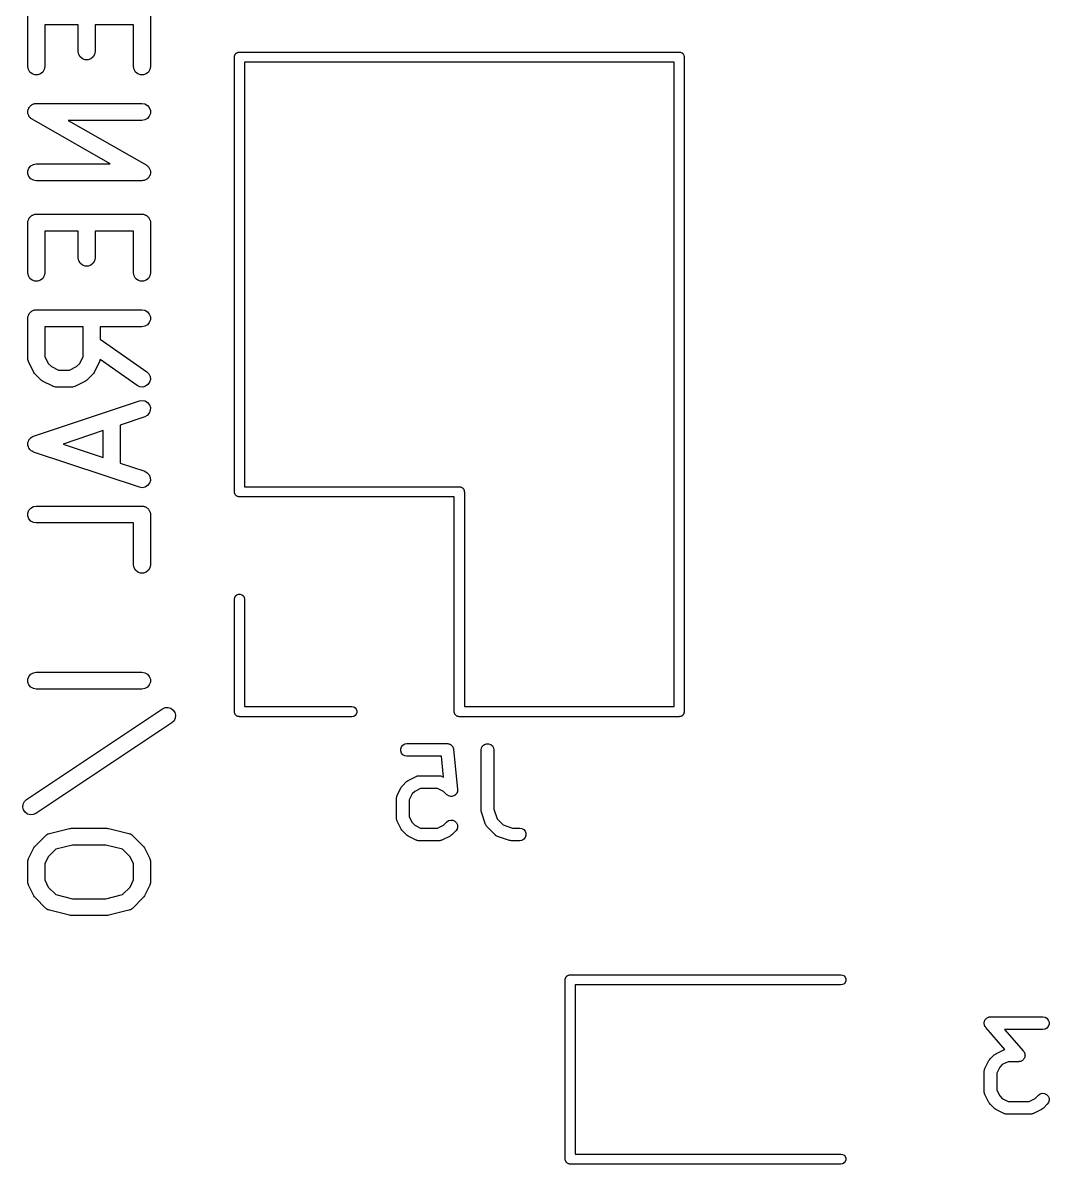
# Model space of a CAD drawing. Extents: x 127.4 to 175.7, y -110 to -72.3.
# Drawn here: x 127.43 to 139.56, y -104.98 to -91.48 of the extents above; entities that cross this region are included whole.
import ezdxf

# ---------------------------------------------------------------- set-up
doc = ezdxf.new("R2010")
doc.units = 0
doc.header["$MEASUREMENT"] = 0
doc.layers.add('BLACK', color=7, linetype='CONTINUOUS')

msp = doc.modelspace()

# ---------------------------------------------------------------- linework, layer by layer
at = {"layer": 'Black'}
for p, q in [((127.485, -91.9993), (127.485, -91.4041)), ((128.081, -91.5041), (127.685, -91.5041)), ((127.685, -91.5041), (127.685, -91.9993)), ((128.081, -91.8208), (128.081, -91.5041)), ((128.735, -91.5041), (128.281, -91.5041)), ((128.281, -91.5041), (128.281, -91.8208)), ((128.735, -91.9993), (128.735, -91.5041)), ((128.935, -91.4041), (128.935, -91.9993)), ((128.087, -91.855), (128.081, -91.8208)), ((128.104, -91.885), (128.087, -91.855)), ((128.131, -91.9074), (128.104, -91.885)), ((128.163, -91.9192), (128.131, -91.9074)), ((128.198, -91.9192), (128.163, -91.9192)), ((128.231, -91.9074), (128.198, -91.9192)), ((128.257, -91.885), (128.231, -91.9074)), ((128.275, -91.855), (128.257, -91.885)), ((128.281, -91.8208), (128.275, -91.855)), ((129.928, -91.888), (129.929, -91.8828)), ((129.928, -97.028), (129.928, -91.888)), ((129.929, -91.8776), (129.931, -91.8727)), ((129.929, -91.8828), (129.929, -91.8776)), ((129.931, -91.8727), (129.932, -91.8675)), ((129.932, -91.8675), (129.934, -91.8629)), ((129.934, -91.8629), (129.936, -91.858)), ((129.936, -91.858), (129.939, -91.854)), ((129.939, -91.854), (129.942, -91.8494)), ((129.942, -91.8494), (129.946, -91.8461)), ((129.946, -91.8461), (129.949, -91.842)), ((129.949, -91.842), (129.954, -91.8394)), ((129.954, -91.8394), (129.958, -91.836)), ((129.958, -91.836), (129.963, -91.8342)), ((129.963, -91.8342), (129.967, -91.8316)), ((129.967, -91.8316), (129.973, -91.8307)), ((129.973, -91.8307), (129.978, -91.8289)), ((129.978, -91.8289), (129.983, -91.8289)), ((129.983, -91.8289), (129.988, -91.828)), ((129.988, -91.828), (135.188, -91.828)), ((135.188, -91.828), (135.193, -91.8289)), ((135.193, -91.8289), (135.198, -91.8289)), ((135.198, -91.8289), (135.203, -91.8307)), ((135.203, -91.8307), (135.209, -91.8316)), ((135.209, -91.8316), (135.213, -91.8342)), ((135.213, -91.8342), (135.218, -91.836)), ((135.218, -91.836), (135.222, -91.8394)), ((135.222, -91.8394), (135.227, -91.842)), ((135.227, -91.842), (135.23, -91.8461)), ((135.23, -91.8461), (135.234, -91.8494)), ((135.234, -91.8494), (135.237, -91.854)), ((135.237, -91.854), (135.24, -91.858)), ((135.24, -91.858), (135.242, -91.8629)), ((135.242, -91.8629), (135.244, -91.8675)), ((135.244, -91.8675), (135.245, -91.8727)), ((135.245, -91.8727), (135.247, -91.8776)), ((135.247, -91.8776), (135.247, -91.8828)), ((135.247, -91.8828), (135.248, -91.888)), ((135.248, -91.888), (135.248, -99.628)), ((127.492, -92.0335), (127.485, -91.9993)), ((127.509, -92.0636), (127.492, -92.0335)), ((127.679, -92.0335), (127.662, -92.0636)), ((127.685, -91.9993), (127.679, -92.0335)), ((128.742, -92.0335), (128.735, -91.9993)), ((128.759, -92.0636), (128.742, -92.0335)), ((128.929, -92.0335), (128.912, -92.0636)), ((128.935, -91.9993), (128.929, -92.0335)), ((130.048, -91.948), (130.048, -96.968)), ((135.128, -91.948), (130.048, -91.948)), ((135.128, -99.568), (135.128, -91.948)), ((127.535, -92.0859), (127.509, -92.0636)), ((127.568, -92.0978), (127.535, -92.0859)), ((127.603, -92.0978), (127.568, -92.0978)), ((127.635, -92.0859), (127.603, -92.0978)), ((127.662, -92.0636), (127.635, -92.0859)), ((128.785, -92.0859), (128.759, -92.0636)), ((128.818, -92.0978), (128.785, -92.0859)), ((128.853, -92.0978), (128.818, -92.0978)), ((128.885, -92.0859), (128.853, -92.0978)), ((128.912, -92.0636), (128.885, -92.0859)), ((127.515, -92.4653), (127.521, -92.4584)), ((127.521, -92.4584), (127.529, -92.4542)), ((127.529, -92.4542), (127.535, -92.4487)), ((127.535, -92.4487), (127.544, -92.4456)), ((127.544, -92.4456), (127.551, -92.4411)), ((127.551, -92.4411), (127.56, -92.4396)), ((127.56, -92.4396), (127.568, -92.4366)), ((127.568, -92.4366), (127.577, -92.4366)), ((127.577, -92.4366), (127.585, -92.435)), ((127.585, -92.435), (128.835, -92.435)), ((128.835, -92.435), (128.87, -92.4411)), ((128.87, -92.4411), (128.9, -92.4584)), ((128.9, -92.4584), (128.922, -92.485)), ((127.485, -92.5355), (127.487, -92.5267)), ((127.487, -92.5439), (127.485, -92.5355)), ((127.487, -92.5177), (127.49, -92.5097)), ((127.487, -92.5267), (127.487, -92.5177)), ((127.487, -92.5524), (127.487, -92.5439)), ((127.49, -92.5608), (127.487, -92.5524)), ((127.49, -92.5097), (127.491, -92.5013)), ((127.492, -92.5697), (127.49, -92.5608)), ((127.491, -92.5013), (127.496, -92.4935)), ((127.496, -92.577), (127.492, -92.5697)), ((127.496, -92.4935), (127.499, -92.485)), ((127.499, -92.585), (127.496, -92.577)), ((127.499, -92.485), (127.504, -92.4785)), ((127.505, -92.5919), (127.499, -92.585)), ((127.504, -92.4785), (127.509, -92.4711)), ((127.509, -92.5997), (127.505, -92.5919)), ((127.509, -92.4711), (127.515, -92.4653)), ((128.922, -92.585), (128.9, -92.6117)), ((128.922, -92.485), (128.934, -92.5177)), ((128.934, -92.5524), (128.922, -92.585)), ((128.934, -92.5177), (128.934, -92.5524)), ((127.516, -92.6051), (127.509, -92.5997)), ((127.521, -92.6117), (127.516, -92.6051)), ((127.529, -92.6161), (127.521, -92.6117)), ((127.536, -92.6219), (127.529, -92.6161)), ((128.459, -93.1493), (127.536, -92.6219)), ((128.835, -92.635), (127.962, -92.635)), ((127.962, -92.635), (128.885, -93.1625)), ((128.87, -92.629), (128.835, -92.635)), ((128.9, -92.6117), (128.87, -92.629)), ((127.487, -93.232), (127.499, -93.1993)), ((127.487, -93.2667), (127.487, -93.232)), ((127.499, -93.2993), (127.487, -93.2667)), ((127.499, -93.1993), (127.521, -93.1727)), ((127.521, -93.1727), (127.551, -93.1554)), ((127.551, -93.1554), (127.585, -93.1493)), ((127.585, -93.1493), (128.459, -93.1493)), ((128.885, -93.1625), (128.892, -93.1682)), ((128.892, -93.1682), (128.9, -93.1727)), ((128.9, -93.1727), (128.905, -93.1793)), ((128.905, -93.1793), (128.912, -93.1847)), ((128.912, -93.1847), (128.916, -93.1925)), ((128.916, -93.1925), (128.922, -93.1993)), ((128.922, -93.1993), (128.925, -93.2073)), ((128.925, -93.2073), (128.929, -93.2147)), ((128.929, -93.2147), (128.931, -93.2235)), ((128.931, -93.2235), (128.934, -93.232)), ((128.934, -93.2667), (128.931, -93.2747)), ((128.934, -93.232), (128.934, -93.2405)), ((128.934, -93.2405), (128.935, -93.2489)), ((128.935, -93.2489), (128.934, -93.2577)), ((128.934, -93.2577), (128.934, -93.2667)), ((127.521, -93.3259), (127.499, -93.2993)), ((127.551, -93.3433), (127.521, -93.3259)), ((127.585, -93.3493), (127.551, -93.3433)), ((128.835, -93.3493), (127.585, -93.3493)), ((128.844, -93.3478), (128.835, -93.3493)), ((128.853, -93.3477), (128.844, -93.3478)), ((128.861, -93.3448), (128.853, -93.3477)), ((128.87, -93.3433), (128.861, -93.3448)), ((128.877, -93.3388), (128.87, -93.3433)), ((128.886, -93.3357), (128.877, -93.3388)), ((128.892, -93.3302), (128.886, -93.3357)), ((128.9, -93.3259), (128.892, -93.3302)), ((128.906, -93.3191), (128.9, -93.3259)), ((128.912, -93.3133), (128.906, -93.3191)), ((128.917, -93.3059), (128.912, -93.3133)), ((128.922, -93.2993), (128.917, -93.3059)), ((128.925, -93.2909), (128.922, -93.2993)), ((128.93, -93.2831), (128.925, -93.2909)), ((128.931, -93.2747), (128.93, -93.2831)), ((127.49, -93.819), (127.492, -93.8104)), ((127.492, -93.8104), (127.496, -93.8028)), ((127.496, -93.8028), (127.499, -93.7946)), ((127.499, -93.7946), (127.504, -93.7879)), ((127.504, -93.7879), (127.509, -93.7803)), ((127.509, -93.7803), (127.516, -93.7747)), ((127.516, -93.7747), (127.521, -93.768)), ((127.521, -93.768), (127.529, -93.7636)), ((127.529, -93.7636), (127.535, -93.758)), ((127.535, -93.758), (127.544, -93.755)), ((127.544, -93.755), (127.551, -93.7506)), ((127.551, -93.7506), (127.56, -93.7491)), ((127.56, -93.7491), (127.568, -93.7461)), ((127.568, -93.7461), (127.577, -93.7461)), ((127.577, -93.7461), (127.585, -93.7446)), ((127.585, -93.7446), (128.835, -93.7446)), ((128.835, -93.7446), (128.844, -93.7461)), ((128.844, -93.7461), (128.853, -93.7461)), ((128.853, -93.7461), (128.861, -93.7491)), ((128.861, -93.7491), (128.87, -93.7506)), ((128.87, -93.7506), (128.877, -93.755)), ((128.877, -93.755), (128.885, -93.758)), ((128.885, -93.758), (128.892, -93.7636)), ((128.892, -93.7636), (128.9, -93.768)), ((128.9, -93.768), (128.905, -93.7747)), ((128.905, -93.7747), (128.912, -93.7803)), ((128.912, -93.7803), (128.916, -93.7879)), ((128.916, -93.7879), (128.922, -93.7946)), ((128.922, -93.7946), (128.925, -93.8028)), ((128.925, -93.8028), (128.929, -93.8104)), ((128.929, -93.8104), (128.931, -93.819)), ((127.485, -93.8446), (127.487, -93.836)), ((127.485, -94.4398), (127.485, -93.8446)), ((127.487, -93.8272), (127.49, -93.819)), ((127.487, -93.836), (127.487, -93.8272)), ((128.081, -93.9446), (127.685, -93.9446)), ((127.685, -93.9446), (127.685, -94.4398)), ((128.081, -94.2612), (128.081, -93.9446)), ((128.735, -93.9446), (128.281, -93.9446)), ((128.281, -93.9446), (128.281, -94.2612)), ((128.735, -94.4398), (128.735, -93.9446)), ((128.931, -93.819), (128.934, -93.8272)), ((128.934, -93.8272), (128.934, -93.836)), ((128.934, -93.836), (128.935, -93.8446)), ((128.935, -93.8446), (128.935, -94.4398)), ((128.087, -94.2954), (128.081, -94.2612)), ((128.104, -94.3255), (128.087, -94.2954)), ((128.131, -94.3478), (128.104, -94.3255)), ((128.163, -94.3597), (128.131, -94.3478)), ((128.231, -94.3478), (128.198, -94.3597)), ((128.257, -94.3255), (128.231, -94.3478)), ((128.275, -94.2954), (128.257, -94.3255)), ((128.281, -94.2612), (128.275, -94.2954)), ((127.492, -94.474), (127.485, -94.4398)), ((127.509, -94.5041), (127.492, -94.474)), ((127.679, -94.474), (127.662, -94.5041)), ((127.685, -94.4398), (127.679, -94.474)), ((128.198, -94.3597), (128.163, -94.3597)), ((128.742, -94.474), (128.735, -94.4398)), ((128.759, -94.5041), (128.742, -94.474)), ((128.929, -94.474), (128.912, -94.5041)), ((128.935, -94.4398), (128.929, -94.474)), ((127.535, -94.5264), (127.509, -94.5041)), ((127.568, -94.5383), (127.535, -94.5264)), ((127.603, -94.5383), (127.568, -94.5383)), ((127.635, -94.5264), (127.603, -94.5383)), ((127.662, -94.5041), (127.635, -94.5264)), ((128.785, -94.5264), (128.759, -94.5041)), ((128.818, -94.5383), (128.785, -94.5264)), ((128.853, -94.5383), (128.818, -94.5383)), ((128.885, -94.5264), (128.853, -94.5383)), ((128.912, -94.5041), (128.885, -94.5264)), ((127.529, -94.8945), (127.535, -94.8889)), ((127.535, -94.8889), (127.544, -94.8859)), ((127.544, -94.8859), (127.551, -94.8816)), ((127.551, -94.8816), (127.56, -94.88)), ((127.56, -94.88), (127.568, -94.877)), ((127.568, -94.877), (127.577, -94.877)), ((127.577, -94.877), (127.585, -94.8755)), ((127.585, -94.8755), (128.835, -94.8755)), ((128.835, -94.8755), (128.87, -94.8816)), ((128.87, -94.8816), (128.9, -94.8989)), ((127.485, -94.9755), (127.487, -94.9669)), ((127.485, -95.4517), (127.485, -94.9755)), ((127.487, -94.9582), (127.49, -94.9499)), ((127.487, -94.9669), (127.487, -94.9582)), ((127.49, -94.9499), (127.492, -94.9413)), ((127.492, -94.9413), (127.496, -94.9337)), ((127.496, -94.9337), (127.499, -94.9255)), ((127.499, -94.9255), (127.504, -94.9188)), ((127.504, -94.9188), (127.509, -94.9112)), ((127.509, -94.9112), (127.516, -94.9056)), ((127.516, -94.9056), (127.521, -94.8989)), ((127.521, -94.8989), (127.529, -94.8945)), ((128.9, -94.8989), (128.922, -94.9255)), ((128.922, -95.0255), (128.9, -95.0521)), ((128.922, -94.9255), (128.934, -94.9582)), ((128.934, -94.9929), (128.922, -95.0255)), ((128.934, -94.9582), (128.934, -94.9929)), ((127.685, -95.0755), (127.685, -95.4281)), ((128.14, -95.0755), (127.685, -95.0755)), ((128.14, -95.4281), (128.14, -95.0755)), ((128.835, -95.0755), (128.34, -95.0755)), ((128.34, -95.0755), (128.34, -95.2211)), ((128.87, -95.0695), (128.835, -95.0755)), ((128.9, -95.0521), (128.87, -95.0695)), ((128.34, -95.2211), (128.893, -95.6079)), ((127.685, -95.4281), (127.727, -95.5115)), ((128.099, -95.5115), (128.14, -95.4281)), ((127.486, -95.4574), (127.485, -95.4517)), ((127.486, -95.4631), (127.486, -95.4574)), ((127.489, -95.4744), (127.486, -95.4631)), ((127.492, -95.4859), (127.489, -95.4744)), ((127.494, -95.4909), (127.492, -95.4859)), ((127.496, -95.4964), (127.494, -95.4909)), ((127.556, -95.6155), (127.496, -95.4964)), ((127.727, -95.5115), (127.764, -95.5481)), ((127.764, -95.5481), (127.847, -95.5898)), ((127.979, -95.5898), (128.062, -95.5481)), ((128.062, -95.5481), (128.099, -95.5115)), ((128.33, -95.4964), (128.27, -95.6155)), ((128.331, -95.4909), (128.33, -95.4964)), ((128.334, -95.4859), (128.331, -95.4909)), ((128.336, -95.4744), (128.334, -95.4859)), ((128.339, -95.4645), (128.336, -95.4744)), ((128.778, -95.7717), (128.339, -95.4645)), ((127.565, -95.6283), (127.556, -95.6155)), ((127.574, -95.6415), (127.565, -95.6283)), ((127.634, -95.701), (127.574, -95.6415)), ((127.647, -95.7102), (127.634, -95.701)), ((127.847, -95.5898), (127.979, -95.5898)), ((128.192, -95.701), (128.179, -95.7102)), ((128.251, -95.6415), (128.192, -95.701)), ((128.261, -95.6284), (128.251, -95.6415)), ((128.27, -95.6155), (128.261, -95.6284)), ((128.893, -95.6079), (128.917, -95.6324)), ((128.917, -95.6324), (128.932, -95.6639)), ((128.935, -95.6985), (128.926, -95.7321)), ((128.932, -95.6639), (128.935, -95.6985)), ((127.66, -95.7197), (127.647, -95.7102)), ((127.779, -95.7793), (127.66, -95.7197)), ((127.784, -95.7809), (127.779, -95.7793)), ((127.789, -95.7838), (127.784, -95.7809)), ((127.801, -95.7858), (127.789, -95.7838)), ((127.812, -95.7892), (127.801, -95.7858)), ((127.818, -95.7888), (127.812, -95.7892)), ((127.824, -95.7898), (127.818, -95.7888)), ((128.002, -95.7898), (127.824, -95.7898)), ((128.008, -95.7888), (128.002, -95.7898)), ((128.014, -95.7892), (128.008, -95.7888)), ((128.025, -95.7858), (128.014, -95.7892)), ((128.036, -95.7838), (128.025, -95.7858)), ((128.041, -95.7809), (128.036, -95.7838)), ((128.047, -95.7793), (128.041, -95.7809)), ((128.166, -95.7197), (128.047, -95.7793)), ((128.179, -95.7102), (128.166, -95.7197)), ((128.81, -95.7864), (128.778, -95.7717)), ((128.844, -95.7894), (128.81, -95.7864)), ((128.878, -95.7804), (128.844, -95.7894)), ((128.906, -95.7605), (128.878, -95.7804)), ((128.926, -95.7321), (128.906, -95.7605)), ((127.554, -96.3688), (128.804, -95.9521)), ((128.804, -95.9521), (128.838, -95.947)), ((128.838, -95.947), (128.872, -95.954)), ((128.872, -95.954), (128.902, -95.9721)), ((128.902, -95.9721), (128.923, -95.9993)), ((128.921, -96.0993), (128.898, -96.1253)), ((128.933, -96.067), (128.921, -96.0993)), ((128.923, -95.9993), (128.934, -96.0323)), ((128.934, -96.0323), (128.933, -96.067)), ((128.867, -96.1418), (128.578, -96.2381)), ((128.578, -96.2381), (128.578, -96.6892)), ((128.898, -96.1253), (128.867, -96.1418)), ((127.536, -96.3783), (127.549, -96.3706)), ((127.549, -96.3706), (127.551, -96.3701)), ((127.551, -96.3701), (127.554, -96.3688)), ((128.378, -96.3047), (127.902, -96.4636)), ((128.378, -96.6225), (128.378, -96.3047)), ((127.487, -96.4463), (127.488, -96.4436)), ((127.487, -96.4489), (127.487, -96.4463)), ((127.487, -96.4636), (127.487, -96.4489)), ((127.487, -96.4783), (127.487, -96.4636)), ((127.487, -96.4809), (127.487, -96.4783)), ((127.488, -96.4837), (127.487, -96.4809)), ((127.488, -96.4436), (127.493, -96.4299)), ((127.493, -96.4973), (127.488, -96.4837)), ((127.493, -96.4299), (127.498, -96.416)), ((127.498, -96.5112), (127.493, -96.4973)), ((127.498, -96.416), (127.499, -96.4138)), ((127.499, -96.5134), (127.498, -96.5112)), ((127.499, -96.4138), (127.5, -96.4113)), ((127.5, -96.4113), (127.51, -96.4003)), ((127.51, -96.4003), (127.519, -96.3888)), ((127.519, -96.3888), (127.521, -96.3874)), ((127.521, -96.3874), (127.523, -96.3853)), ((127.523, -96.3853), (127.536, -96.3783)), ((127.902, -96.4636), (128.378, -96.6225)), ((127.5, -96.516), (127.499, -96.5134)), ((127.51, -96.5269), (127.5, -96.516)), ((127.519, -96.5384), (127.51, -96.5269)), ((127.521, -96.5399), (127.519, -96.5384)), ((127.523, -96.5419), (127.521, -96.5399)), ((127.536, -96.5489), (127.523, -96.5419)), ((127.549, -96.5566), (127.536, -96.5489)), ((127.551, -96.5572), (127.549, -96.5566)), ((127.554, -96.5585), (127.551, -96.5572)), ((128.804, -96.9752), (127.554, -96.5585)), ((128.578, -96.6892), (128.867, -96.7854)), ((128.867, -96.7854), (128.898, -96.802)), ((128.898, -96.802), (128.921, -96.8279)), ((128.921, -96.8279), (128.933, -96.8602)), ((128.934, -96.895), (128.923, -96.9279)), ((128.933, -96.8602), (128.934, -96.895)), ((128.838, -96.9802), (128.804, -96.9752)), ((128.872, -96.9733), (128.838, -96.9802)), ((128.902, -96.9551), (128.872, -96.9733)), ((128.923, -96.9279), (128.902, -96.9551)), ((129.929, -97.0332), (129.928, -97.028)), ((129.929, -97.0384), (129.929, -97.0332)), ((129.931, -97.0433), (129.929, -97.0384)), ((129.932, -97.0485), (129.931, -97.0433)), ((129.934, -97.0531), (129.932, -97.0485)), ((130.048, -96.968), (132.588, -96.968)), ((132.588, -96.968), (132.593, -96.9689)), ((132.593, -96.9689), (132.598, -96.9689)), ((132.598, -96.9689), (132.603, -96.9707)), ((132.603, -96.9707), (132.609, -96.9716)), ((132.609, -96.9716), (132.613, -96.9742)), ((132.613, -96.9742), (132.618, -96.976)), ((132.618, -96.976), (132.622, -96.9794)), ((132.622, -96.9794), (132.627, -96.982)), ((132.627, -96.982), (132.63, -96.9861)), ((132.63, -96.9861), (132.634, -96.9894)), ((132.634, -96.9894), (132.637, -96.994)), ((132.637, -96.994), (132.64, -96.998)), ((132.64, -96.998), (132.642, -97.0029)), ((132.642, -97.0029), (132.644, -97.0075)), ((132.644, -97.0075), (132.645, -97.0127)), ((132.645, -97.0127), (132.647, -97.0176)), ((132.647, -97.0176), (132.647, -97.0228)), ((132.647, -97.0228), (132.648, -97.028)), ((132.648, -97.028), (132.648, -99.568)), ((129.936, -97.058), (129.934, -97.0531)), ((129.939, -97.062), (129.936, -97.058)), ((129.942, -97.0666), (129.939, -97.062)), ((129.946, -97.0699), (129.942, -97.0666)), ((129.949, -97.074), (129.946, -97.0699)), ((129.954, -97.0766), (129.949, -97.074)), ((129.958, -97.08), (129.954, -97.0766)), ((129.963, -97.0818), (129.958, -97.08)), ((129.967, -97.0844), (129.963, -97.0818)), ((129.973, -97.0853), (129.967, -97.0844)), ((129.978, -97.0871), (129.973, -97.0853)), ((129.983, -97.0871), (129.978, -97.0871)), ((129.988, -97.088), (129.983, -97.0871)), ((132.528, -97.088), (129.988, -97.088)), ((132.528, -99.628), (132.528, -97.088)), ((127.487, -97.2796), (127.499, -97.247)), ((127.487, -97.3143), (127.487, -97.2796)), ((127.499, -97.347), (127.487, -97.3143)), ((127.499, -97.247), (127.521, -97.2203)), ((127.521, -97.2203), (127.551, -97.203)), ((127.551, -97.203), (127.585, -97.197)), ((127.585, -97.197), (128.835, -97.197)), ((128.835, -97.197), (128.844, -97.1985)), ((128.844, -97.1985), (128.853, -97.1985)), ((128.853, -97.1985), (128.861, -97.2015)), ((128.861, -97.2015), (128.87, -97.203)), ((128.87, -97.203), (128.877, -97.2074)), ((128.877, -97.2074), (128.885, -97.2103)), ((128.885, -97.2103), (128.892, -97.216)), ((128.892, -97.216), (128.9, -97.2203)), ((128.9, -97.2203), (128.905, -97.2271)), ((128.905, -97.2271), (128.912, -97.2327)), ((128.912, -97.2327), (128.916, -97.2402)), ((128.916, -97.2402), (128.922, -97.247)), ((128.922, -97.247), (128.925, -97.2552)), ((128.925, -97.2552), (128.929, -97.2628)), ((128.929, -97.2628), (128.931, -97.2714)), ((128.931, -97.2714), (128.934, -97.2796)), ((128.934, -97.2796), (128.934, -97.2883)), ((128.934, -97.2883), (128.935, -97.297)), ((128.935, -97.297), (128.935, -97.8922)), ((127.521, -97.3736), (127.499, -97.347)), ((127.551, -97.3909), (127.521, -97.3736)), ((127.585, -97.397), (127.551, -97.3909)), ((128.735, -97.397), (127.585, -97.397)), ((128.735, -97.8922), (128.735, -97.397)), ((128.742, -97.9264), (128.735, -97.8922)), ((128.759, -97.9565), (128.742, -97.9264)), ((128.785, -97.9788), (128.759, -97.9565)), ((128.818, -97.9907), (128.785, -97.9788)), ((128.853, -97.9907), (128.818, -97.9907)), ((128.885, -97.9788), (128.853, -97.9907)), ((128.912, -97.9565), (128.885, -97.9788)), ((128.929, -97.9264), (128.912, -97.9565)), ((128.935, -97.8922), (128.929, -97.9264)), ((129.932, -98.2775), (129.942, -98.2594)), ((129.942, -98.2594), (129.958, -98.246)), ((129.958, -98.246), (129.978, -98.2389)), ((129.978, -98.2389), (129.998, -98.2389)), ((129.998, -98.2389), (130.018, -98.246)), ((130.018, -98.246), (130.034, -98.2594)), ((130.034, -98.2594), (130.044, -98.2775)), ((129.928, -98.298), (129.932, -98.2775)), ((129.928, -99.628), (129.928, -98.298)), ((130.044, -98.2775), (130.048, -98.298)), ((130.048, -98.298), (130.048, -99.568)), ((127.487, -99.2439), (127.499, -99.2112)), ((127.499, -99.2112), (127.521, -99.1846)), ((127.521, -99.1846), (127.551, -99.1673)), ((127.551, -99.1673), (127.585, -99.1612)), ((127.585, -99.1612), (128.835, -99.1612)), ((128.835, -99.1612), (128.87, -99.1673)), ((128.87, -99.1673), (128.9, -99.1846)), ((128.9, -99.1846), (128.922, -99.2112)), ((128.922, -99.2112), (128.934, -99.2439)), ((127.487, -99.2786), (127.487, -99.2439)), ((127.499, -99.3112), (127.487, -99.2786)), ((127.521, -99.3378), (127.499, -99.3112)), ((127.551, -99.3552), (127.521, -99.3378)), ((128.9, -99.3378), (128.87, -99.3552)), ((128.922, -99.3112), (128.9, -99.3378)), ((128.934, -99.2786), (128.922, -99.3112)), ((128.934, -99.2439), (128.934, -99.2786)), ((127.585, -99.3612), (127.551, -99.3552)), ((128.835, -99.3612), (127.585, -99.3612)), ((128.87, -99.3552), (128.835, -99.3612)), ((127.47, -100.666), (129.078, -99.5947)), ((129.078, -99.5947), (129.109, -99.5807)), ((129.109, -99.5807), (129.144, -99.5785)), ((129.144, -99.5785), (129.177, -99.5883)), ((129.177, -99.5883), (129.205, -99.6088)), ((129.205, -99.6088), (129.225, -99.6377)), ((130.048, -99.568), (131.318, -99.568)), ((131.318, -99.568), (131.339, -99.5716)), ((131.339, -99.5716), (131.357, -99.582)), ((131.357, -99.582), (131.37, -99.598)), ((131.37, -99.598), (131.377, -99.6176)), ((132.648, -99.568), (135.128, -99.568)), ((129.214, -99.7371), (129.189, -99.7611)), ((129.229, -99.706), (129.214, -99.7371)), ((129.225, -99.6377), (129.233, -99.6715)), ((129.233, -99.6715), (129.229, -99.706)), ((129.929, -99.6332), (129.928, -99.628)), ((129.929, -99.6384), (129.929, -99.6332)), ((129.931, -99.6433), (129.929, -99.6384)), ((129.932, -99.6485), (129.931, -99.6433)), ((129.934, -99.6531), (129.932, -99.6485)), ((129.936, -99.658), (129.934, -99.6531)), ((129.939, -99.662), (129.936, -99.658)), ((129.942, -99.6666), (129.939, -99.662)), ((129.946, -99.6699), (129.942, -99.6666)), ((129.949, -99.674), (129.946, -99.6699)), ((129.954, -99.6766), (129.949, -99.674)), ((129.958, -99.68), (129.954, -99.6766)), ((129.963, -99.6818), (129.958, -99.68)), ((129.967, -99.6844), (129.963, -99.6818)), ((129.973, -99.6853), (129.967, -99.6844)), ((129.978, -99.6871), (129.973, -99.6853)), ((129.983, -99.6871), (129.978, -99.6871)), ((129.988, -99.688), (129.983, -99.6871)), ((131.318, -99.688), (129.988, -99.688)), ((131.339, -99.6844), (131.318, -99.688)), ((131.357, -99.674), (131.339, -99.6844)), ((131.37, -99.658), (131.357, -99.674)), ((131.377, -99.6384), (131.37, -99.658)), ((131.377, -99.6176), (131.377, -99.6384)), ((132.529, -99.6332), (132.528, -99.628)), ((132.529, -99.6384), (132.529, -99.6332)), ((132.531, -99.6433), (132.529, -99.6384)), ((132.532, -99.6485), (132.531, -99.6433)), ((132.534, -99.6531), (132.532, -99.6485)), ((132.536, -99.658), (132.534, -99.6531)), ((132.539, -99.662), (132.536, -99.658)), ((132.542, -99.6666), (132.539, -99.662)), ((132.546, -99.6699), (132.542, -99.6666)), ((132.549, -99.674), (132.546, -99.6699)), ((132.554, -99.6766), (132.549, -99.674)), ((132.558, -99.68), (132.554, -99.6766)), ((132.563, -99.6818), (132.558, -99.68)), ((132.567, -99.6844), (132.563, -99.6818)), ((132.573, -99.6853), (132.567, -99.6844)), ((132.578, -99.6871), (132.573, -99.6853)), ((132.583, -99.6871), (132.578, -99.6871)), ((132.588, -99.688), (132.583, -99.6871)), ((135.188, -99.688), (132.588, -99.688)), ((135.193, -99.6871), (135.188, -99.688)), ((135.198, -99.6871), (135.193, -99.6871)), ((135.203, -99.6853), (135.198, -99.6871)), ((135.209, -99.6844), (135.203, -99.6853)), ((135.213, -99.6818), (135.209, -99.6844)), ((135.218, -99.68), (135.213, -99.6818)), ((135.222, -99.6766), (135.218, -99.68)), ((135.227, -99.674), (135.222, -99.6766)), ((135.23, -99.6699), (135.227, -99.674)), ((135.234, -99.6666), (135.23, -99.6699)), ((135.237, -99.662), (135.234, -99.6666)), ((135.24, -99.658), (135.237, -99.662)), ((135.242, -99.6531), (135.24, -99.658)), ((135.244, -99.6485), (135.242, -99.6531)), ((135.245, -99.6433), (135.244, -99.6485)), ((135.247, -99.6384), (135.245, -99.6433)), ((135.248, -99.628), (135.247, -99.6332)), ((135.247, -99.6332), (135.247, -99.6384)), ((129.189, -99.7611), (127.581, -100.833)), ((131.921, -100.023), (131.943, -100.01)), ((131.943, -100.01), (131.969, -100.005)), ((131.969, -100.005), (132.445, -100.005)), ((132.445, -100.005), (132.448, -100.006)), ((132.448, -100.006), (132.451, -100.006)), ((132.451, -100.006), (132.461, -100.008)), ((132.461, -100.008), (132.471, -100.01)), ((132.471, -100.01), (132.473, -100.011)), ((132.473, -100.011), (132.476, -100.012)), ((132.476, -100.012), (132.484, -100.018)), ((132.484, -100.018), (132.493, -100.023)), ((132.864, -100.032), (132.884, -100.015)), ((132.884, -100.015), (132.908, -100.007)), ((132.908, -100.007), (132.934, -100.007)), ((132.934, -100.007), (132.959, -100.015)), ((132.959, -100.015), (132.979, -100.032)), ((131.895, -100.067), (131.904, -100.043)), ((131.895, -100.093), (131.895, -100.067)), ((131.904, -100.118), (131.895, -100.093)), ((131.904, -100.043), (131.921, -100.023)), ((131.921, -100.138), (131.904, -100.118)), ((131.943, -100.151), (131.921, -100.138)), ((131.969, -100.155), (131.943, -100.151)), ((132.377, -100.155), (131.969, -100.155)), ((132.402, -100.404), (132.377, -100.155)), ((132.493, -100.023), (132.495, -100.025)), ((132.495, -100.025), (132.498, -100.027)), ((132.498, -100.027), (132.504, -100.035)), ((132.504, -100.035), (132.51, -100.043)), ((132.51, -100.043), (132.511, -100.046)), ((132.511, -100.046), (132.513, -100.048)), ((132.513, -100.048), (132.515, -100.058)), ((132.515, -100.058), (132.519, -100.067)), ((132.519, -100.067), (132.519, -100.07)), ((132.519, -100.07), (132.52, -100.073)), ((132.52, -100.073), (132.567, -100.549)), ((132.846, -100.08), (132.851, -100.055)), ((132.846, -100.795), (132.846, -100.08)), ((132.851, -100.055), (132.864, -100.032)), ((132.979, -100.032), (132.992, -100.055)), ((132.992, -100.055), (132.996, -100.08)), ((132.996, -100.08), (132.996, -100.782)), ((131.983, -100.442), (132.078, -100.394)), ((132.078, -100.394), (132.082, -100.393)), ((132.082, -100.393), (132.086, -100.391)), ((132.086, -100.391), (132.095, -100.389)), ((132.095, -100.389), (132.103, -100.387)), ((132.103, -100.387), (132.108, -100.387)), ((132.108, -100.387), (132.112, -100.386)), ((132.112, -100.386), (132.35, -100.386)), ((132.35, -100.386), (132.354, -100.387)), ((132.354, -100.387), (132.358, -100.387)), ((132.358, -100.387), (132.367, -100.389)), ((132.367, -100.389), (132.376, -100.391)), ((132.376, -100.391), (132.379, -100.393)), ((132.379, -100.393), (132.383, -100.394)), ((132.383, -100.394), (132.402, -100.404)), ((131.854, -100.618), (131.902, -100.523)), ((131.902, -100.523), (131.909, -100.513)), ((131.909, -100.513), (131.916, -100.504)), ((131.916, -100.504), (131.964, -100.456)), ((131.964, -100.456), (131.973, -100.449)), ((131.973, -100.449), (131.983, -100.442)), ((132.13, -100.536), (132.061, -100.571)), ((132.332, -100.536), (132.13, -100.536)), ((132.401, -100.571), (132.332, -100.536)), ((132.567, -100.55), (132.566, -100.562)), ((132.567, -100.549), (132.567, -100.55)), ((132.567, -100.55), (132.567, -100.55)), ((127.43, -100.721), (127.445, -100.69)), ((127.445, -100.69), (127.47, -100.666)), ((131.846, -100.652), (131.847, -100.648)), ((131.846, -100.89), (131.846, -100.652)), ((131.847, -100.643), (131.849, -100.635)), ((131.847, -100.648), (131.847, -100.643)), ((131.849, -100.635), (131.851, -100.626)), ((131.851, -100.626), (131.853, -100.622)), ((131.853, -100.622), (131.854, -100.618)), ((132.031, -100.601), (131.996, -100.67)), ((131.996, -100.67), (131.996, -100.872)), ((132.061, -100.571), (132.031, -100.601)), ((132.44, -100.61), (132.401, -100.571)), ((132.451, -100.617), (132.44, -100.61)), ((132.44, -100.61), (132.44, -100.61)), ((132.44, -100.61), (132.44, -100.61)), ((132.461, -100.625), (132.451, -100.617)), ((132.462, -100.625), (132.461, -100.625)), ((132.474, -100.628), (132.462, -100.625)), ((132.462, -100.625), (132.462, -100.625)), ((132.486, -100.631), (132.474, -100.628)), ((132.487, -100.631), (132.486, -100.631)), ((132.5, -100.63), (132.487, -100.631)), ((132.487, -100.631), (132.487, -100.631)), ((132.512, -100.629), (132.5, -100.63)), ((132.513, -100.629), (132.512, -100.629)), ((132.524, -100.623), (132.513, -100.629)), ((132.513, -100.629), (132.513, -100.629)), ((132.536, -100.618), (132.524, -100.623)), ((132.537, -100.617), (132.536, -100.618)), ((132.536, -100.618), (132.536, -100.618)), ((132.545, -100.608), (132.537, -100.617)), ((132.554, -100.6), (132.545, -100.608)), ((132.555, -100.599), (132.554, -100.599)), ((132.554, -100.599), (132.554, -100.6)), ((132.56, -100.587), (132.555, -100.599)), ((132.565, -100.576), (132.56, -100.587)), ((132.566, -100.562), (132.565, -100.575)), ((132.565, -100.575), (132.565, -100.576)), ((132.565, -100.576), (132.565, -100.576)), ((127.426, -100.756), (127.43, -100.721)), ((127.434, -100.79), (127.426, -100.756)), ((127.454, -100.818), (127.434, -100.79)), ((127.482, -100.839), (127.454, -100.818)), ((132.848, -100.807), (132.846, -100.795)), ((132.85, -100.818), (132.848, -100.807)), ((132.898, -100.961), (132.85, -100.818)), ((132.996, -100.782), (133.035, -100.897)), ((127.515, -100.849), (127.482, -100.839)), ((127.55, -100.846), (127.515, -100.849)), ((127.581, -100.833), (127.55, -100.846)), ((131.847, -100.894), (131.846, -100.89)), ((131.847, -100.898), (131.847, -100.894)), ((131.849, -100.907), (131.847, -100.898)), ((131.851, -100.916), (131.849, -100.907)), ((131.853, -100.919), (131.851, -100.916)), ((131.854, -100.923), (131.853, -100.919)), ((131.902, -101.019), (131.854, -100.923)), ((131.996, -100.872), (132.031, -100.941)), ((132.031, -100.941), (132.061, -100.971)), ((132.401, -100.971), (132.44, -100.932)), ((132.44, -100.932), (132.461, -100.917)), ((132.461, -100.917), (132.486, -100.91)), ((132.486, -100.91), (132.512, -100.913)), ((132.512, -100.913), (132.536, -100.924)), ((132.536, -100.924), (132.554, -100.942)), ((132.554, -100.942), (132.565, -100.966)), ((132.565, -100.966), (132.567, -100.992)), ((132.9, -100.965), (132.898, -100.961)), ((132.901, -100.969), (132.9, -100.965)), ((133.035, -100.897), (133.105, -100.967)), ((127.574, -101.214), (127.693, -101.095)), ((127.693, -101.095), (127.701, -101.09)), ((127.701, -101.09), (127.708, -101.083)), ((127.708, -101.083), (127.715, -101.08)), ((127.715, -101.08), (127.722, -101.075)), ((127.722, -101.075), (127.731, -101.073)), ((127.731, -101.073), (127.74, -101.069)), ((127.74, -101.069), (127.978, -101.009)), ((127.978, -101.009), (127.99, -101.009)), ((127.99, -101.009), (128.002, -101.006)), ((128.002, -101.006), (128.419, -101.006)), ((128.419, -101.006), (128.431, -101.009)), ((128.431, -101.009), (128.443, -101.009)), ((128.443, -101.009), (128.681, -101.069)), ((128.681, -101.069), (128.69, -101.073)), ((128.69, -101.073), (128.699, -101.075)), ((128.699, -101.075), (128.706, -101.08)), ((128.706, -101.08), (128.713, -101.083)), ((128.713, -101.083), (128.72, -101.09)), ((128.72, -101.09), (128.728, -101.095)), ((128.728, -101.095), (128.847, -101.214)), ((131.909, -101.028), (131.902, -101.019)), ((131.916, -101.038), (131.909, -101.028)), ((131.964, -101.086), (131.916, -101.038)), ((131.973, -101.093), (131.964, -101.086)), ((131.983, -101.1), (131.973, -101.093)), ((132.078, -101.147), (131.983, -101.1)), ((132.061, -100.971), (132.13, -101.005)), ((132.13, -101.005), (132.332, -101.005)), ((132.332, -101.005), (132.401, -100.971)), ((132.479, -101.1), (132.383, -101.147)), ((132.488, -101.093), (132.479, -101.1)), ((132.498, -101.086), (132.488, -101.093)), ((132.546, -101.038), (132.498, -101.086)), ((132.561, -101.017), (132.546, -101.038)), ((132.567, -100.992), (132.561, -101.017)), ((132.906, -100.976), (132.901, -100.969)), ((132.91, -100.984), (132.906, -100.976)), ((132.913, -100.987), (132.91, -100.984)), ((132.916, -100.991), (132.913, -100.987)), ((133.011, -101.086), (132.916, -100.991)), ((133.015, -101.088), (133.011, -101.086)), ((133.018, -101.092), (133.015, -101.088)), ((133.025, -101.096), (133.018, -101.092)), ((133.032, -101.101), (133.025, -101.096)), ((133.037, -101.102), (133.032, -101.101)), ((133.105, -100.967), (133.219, -101.005)), ((133.219, -101.005), (133.302, -101.005)), ((133.302, -101.005), (133.328, -101.01)), ((133.328, -101.01), (133.35, -101.023)), ((133.35, -101.023), (133.367, -101.043)), ((133.367, -101.043), (133.376, -101.067)), ((133.376, -101.093), (133.367, -101.118)), ((133.376, -101.067), (133.376, -101.093)), ((127.556, -101.24), (127.565, -101.227)), ((127.565, -101.227), (127.574, -101.214)), ((128.014, -101.206), (127.815, -101.256)), ((128.406, -101.206), (128.014, -101.206)), ((128.606, -101.256), (128.406, -101.206)), ((128.847, -101.214), (128.856, -101.227)), ((128.856, -101.227), (128.865, -101.24)), ((132.082, -101.149), (132.078, -101.147)), ((132.086, -101.151), (132.082, -101.149)), ((132.095, -101.152), (132.086, -101.151)), ((132.103, -101.155), (132.095, -101.152)), ((132.108, -101.155), (132.103, -101.155)), ((132.112, -101.155), (132.108, -101.155)), ((132.35, -101.155), (132.112, -101.155)), ((132.354, -101.155), (132.35, -101.155)), ((132.358, -101.155), (132.354, -101.155)), ((132.367, -101.152), (132.358, -101.155)), ((132.376, -101.151), (132.367, -101.152)), ((132.379, -101.149), (132.376, -101.151)), ((132.383, -101.147), (132.379, -101.149)), ((133.04, -101.104), (133.037, -101.102)), ((133.183, -101.152), (133.04, -101.104)), ((133.195, -101.153), (133.183, -101.152)), ((133.207, -101.155), (133.195, -101.153)), ((133.302, -101.155), (133.207, -101.155)), ((133.328, -101.151), (133.302, -101.155)), ((133.35, -101.138), (133.328, -101.151)), ((133.367, -101.118), (133.35, -101.138)), ((127.489, -101.381), (127.492, -101.37)), ((127.492, -101.37), (127.494, -101.365)), ((127.494, -101.365), (127.496, -101.359)), ((127.496, -101.359), (127.556, -101.24)), ((127.727, -101.344), (127.685, -101.428)), ((127.815, -101.256), (127.727, -101.344)), ((128.694, -101.344), (128.606, -101.256)), ((128.735, -101.428), (128.694, -101.344)), ((128.865, -101.24), (128.925, -101.359)), ((128.925, -101.359), (128.927, -101.365)), ((128.927, -101.365), (128.929, -101.37)), ((128.929, -101.37), (128.931, -101.381)), ((127.485, -101.404), (127.486, -101.398)), ((127.485, -101.642), (127.485, -101.404)), ((127.486, -101.393), (127.489, -101.381)), ((127.486, -101.398), (127.486, -101.393)), ((127.685, -101.428), (127.685, -101.619)), ((128.735, -101.619), (128.735, -101.428)), ((128.931, -101.381), (128.935, -101.393)), ((128.935, -101.393), (128.934, -101.398)), ((128.934, -101.398), (128.935, -101.404)), ((128.935, -101.404), (128.935, -101.642)), ((127.685, -101.619), (127.727, -101.702)), ((128.694, -101.702), (128.735, -101.619)), ((127.486, -101.648), (127.485, -101.642)), ((127.486, -101.654), (127.486, -101.648)), ((127.489, -101.665), (127.486, -101.654)), ((127.492, -101.676), (127.489, -101.665)), ((127.494, -101.681), (127.492, -101.676)), ((127.496, -101.687), (127.494, -101.681)), ((127.556, -101.806), (127.496, -101.687)), ((127.727, -101.702), (127.815, -101.79)), ((128.606, -101.79), (128.694, -101.702)), ((128.925, -101.687), (128.865, -101.806)), ((128.927, -101.681), (128.925, -101.687)), ((128.929, -101.676), (128.927, -101.681)), ((128.931, -101.665), (128.929, -101.676)), ((128.935, -101.654), (128.931, -101.665)), ((128.935, -101.642), (128.934, -101.648)), ((128.934, -101.648), (128.935, -101.654)), ((127.565, -101.819), (127.556, -101.806)), ((127.574, -101.832), (127.565, -101.819)), ((127.693, -101.951), (127.574, -101.832)), ((127.815, -101.79), (128.014, -101.84)), ((128.014, -101.84), (128.406, -101.84)), ((128.406, -101.84), (128.606, -101.79)), ((128.847, -101.832), (128.728, -101.951)), ((128.856, -101.819), (128.847, -101.832)), ((128.865, -101.806), (128.856, -101.819)), ((127.701, -101.956), (127.693, -101.951)), ((127.708, -101.963), (127.701, -101.956)), ((127.715, -101.966), (127.708, -101.963)), ((127.722, -101.971), (127.715, -101.966)), ((127.731, -101.973), (127.722, -101.971)), ((127.74, -101.977), (127.731, -101.973)), ((127.978, -102.037), (127.74, -101.977)), ((127.99, -102.038), (127.978, -102.037)), ((128.002, -102.04), (127.99, -102.038)), ((128.419, -102.04), (128.002, -102.04)), ((128.431, -102.038), (128.419, -102.04)), ((128.443, -102.037), (128.431, -102.038)), ((128.681, -101.977), (128.443, -102.037)), ((128.69, -101.973), (128.681, -101.977)), ((128.699, -101.971), (128.69, -101.973)), ((128.706, -101.966), (128.699, -101.971)), ((128.713, -101.963), (128.706, -101.966)), ((128.72, -101.956), (128.713, -101.963)), ((128.728, -101.951), (128.72, -101.956)), ((133.84, -102.8), (133.841, -102.795)), ((133.84, -104.92), (133.84, -102.8)), ((133.841, -102.79), (133.843, -102.785)), ((133.841, -102.795), (133.841, -102.79)), ((133.843, -102.785), (133.844, -102.779)), ((133.844, -102.779), (133.846, -102.775)), ((133.846, -102.775), (133.848, -102.77)), ((133.848, -102.77), (133.851, -102.766)), ((133.851, -102.766), (133.854, -102.761)), ((133.854, -102.761), (133.858, -102.758)), ((133.858, -102.758), (133.861, -102.754)), ((133.861, -102.754), (133.866, -102.751)), ((133.866, -102.751), (133.87, -102.748)), ((133.87, -102.748), (133.875, -102.746)), ((133.875, -102.746), (133.879, -102.744)), ((133.879, -102.744), (133.885, -102.743)), ((133.885, -102.743), (133.89, -102.741)), ((133.89, -102.741), (133.895, -102.741)), ((133.895, -102.741), (133.9, -102.74)), ((133.9, -102.74), (137.1, -102.74)), ((137.1, -102.74), (137.121, -102.744)), ((137.121, -102.856), (137.1, -102.86)), ((137.121, -102.744), (137.139, -102.754)), ((137.139, -102.846), (137.121, -102.856)), ((137.139, -102.754), (137.152, -102.77)), ((137.152, -102.83), (137.139, -102.846)), ((137.152, -102.77), (137.159, -102.79)), ((137.159, -102.81), (137.152, -102.83)), ((137.159, -102.79), (137.159, -102.81)), ((137.1, -102.86), (133.96, -102.86)), ((133.96, -102.86), (133.96, -104.86)), ((138.812, -103.265), (138.817, -103.261)), ((138.817, -103.261), (138.822, -103.255)), ((138.822, -103.255), (138.827, -103.252)), ((138.827, -103.252), (138.831, -103.248)), ((138.831, -103.248), (138.838, -103.246)), ((138.838, -103.246), (138.845, -103.242)), ((138.845, -103.242), (138.85, -103.241)), ((138.85, -103.241), (138.856, -103.239)), ((138.856, -103.239), (138.863, -103.239)), ((138.863, -103.239), (138.87, -103.237)), ((138.87, -103.237), (139.489, -103.237)), ((139.489, -103.237), (139.515, -103.242)), ((139.515, -103.242), (139.538, -103.255)), ((139.538, -103.255), (139.554, -103.275)), ((138.795, -103.314), (138.796, -103.307)), ((138.796, -103.32), (138.795, -103.314)), ((138.796, -103.299), (138.798, -103.294)), ((138.796, -103.307), (138.796, -103.299)), ((138.796, -103.325), (138.796, -103.32)), ((138.799, -103.332), (138.796, -103.325)), ((138.798, -103.294), (138.799, -103.288)), ((138.799, -103.288), (138.803, -103.282)), ((138.8, -103.339), (138.799, -103.332)), ((138.803, -103.344), (138.8, -103.339)), ((138.803, -103.282), (138.805, -103.275)), ((138.805, -103.35), (138.803, -103.344)), ((138.805, -103.275), (138.809, -103.27)), ((138.81, -103.355), (138.805, -103.35)), ((138.809, -103.27), (138.812, -103.265)), ((138.814, -103.362), (138.81, -103.355)), ((139.041, -103.622), (138.814, -103.362)), ((139.489, -103.387), (139.036, -103.387)), ((139.036, -103.387), (139.26, -103.644)), ((139.515, -103.383), (139.489, -103.387)), ((139.538, -103.37), (139.515, -103.383)), ((139.554, -103.35), (139.538, -103.37)), ((139.554, -103.275), (139.563, -103.299)), ((139.563, -103.325), (139.554, -103.35)), ((139.563, -103.299), (139.563, -103.325)), ((138.932, -103.674), (139.027, -103.626)), ((139.027, -103.626), (139.031, -103.625)), ((139.031, -103.625), (139.035, -103.623)), ((139.035, -103.623), (139.041, -103.622)), ((139.26, -103.644), (139.264, -103.65)), ((139.264, -103.65), (139.269, -103.656)), ((139.269, -103.656), (139.271, -103.661)), ((139.271, -103.661), (139.274, -103.666)), ((139.274, -103.666), (139.275, -103.673)), ((138.803, -103.85), (138.851, -103.755)), ((138.851, -103.755), (138.858, -103.745)), ((138.858, -103.745), (138.865, -103.736)), ((138.865, -103.736), (138.912, -103.688)), ((138.912, -103.688), (138.922, -103.681)), ((138.922, -103.681), (138.932, -103.674)), ((139.078, -103.768), (139.01, -103.803)), ((139.204, -103.768), (139.078, -103.768)), ((139.211, -103.767), (139.204, -103.768)), ((139.218, -103.767), (139.211, -103.767)), ((139.224, -103.765), (139.218, -103.767)), ((139.229, -103.764), (139.224, -103.765)), ((139.236, -103.76), (139.229, -103.764)), ((139.242, -103.757), (139.236, -103.76)), ((139.247, -103.754), (139.242, -103.757)), ((139.252, -103.751), (139.247, -103.754)), ((139.257, -103.745), (139.252, -103.751)), ((139.262, -103.74), (139.257, -103.745)), ((139.265, -103.735), (139.262, -103.74)), ((139.269, -103.731), (139.265, -103.735)), ((139.271, -103.724), (139.269, -103.731)), ((139.275, -103.718), (139.271, -103.724)), ((139.275, -103.673), (139.277, -103.68)), ((139.277, -103.706), (139.275, -103.712)), ((139.275, -103.712), (139.275, -103.718)), ((139.277, -103.68), (139.277, -103.686)), ((139.277, -103.686), (139.279, -103.692)), ((139.279, -103.692), (139.277, -103.699)), ((139.277, -103.699), (139.277, -103.706)), ((138.795, -103.884), (138.796, -103.88)), ((138.795, -104.122), (138.795, -103.884)), ((138.796, -103.875), (138.798, -103.867)), ((138.796, -103.88), (138.796, -103.875)), ((138.798, -103.867), (138.8, -103.858)), ((138.8, -103.858), (138.802, -103.854)), ((138.802, -103.854), (138.803, -103.85)), ((138.98, -103.833), (138.945, -103.902)), ((138.945, -103.902), (138.945, -104.104)), ((139.01, -103.803), (138.98, -103.833)), ((138.796, -104.126), (138.795, -104.122)), ((138.796, -104.13), (138.796, -104.126)), ((138.798, -104.139), (138.796, -104.13)), ((138.8, -104.148), (138.798, -104.139)), ((138.802, -104.151), (138.8, -104.148)), ((138.803, -104.155), (138.802, -104.151)), ((138.851, -104.251), (138.803, -104.155)), ((138.945, -104.104), (138.98, -104.173)), ((138.98, -104.173), (139.01, -104.203)), ((139.01, -104.203), (139.078, -104.237)), ((139.329, -104.237), (139.397, -104.203)), ((139.397, -104.203), (139.436, -104.164)), ((139.436, -104.164), (139.458, -104.149)), ((139.458, -104.149), (139.483, -104.142)), ((139.483, -104.142), (139.509, -104.145)), ((139.509, -104.145), (139.532, -104.156)), ((139.532, -104.156), (139.551, -104.174)), ((139.551, -104.174), (139.562, -104.198)), ((139.562, -104.198), (139.564, -104.224)), ((138.858, -104.26), (138.851, -104.251)), ((138.865, -104.27), (138.858, -104.26)), ((138.912, -104.318), (138.865, -104.27)), ((138.922, -104.325), (138.912, -104.318)), ((138.932, -104.332), (138.922, -104.325)), ((139.027, -104.379), (138.932, -104.332)), ((139.078, -104.237), (139.329, -104.237)), ((139.475, -104.332), (139.38, -104.379)), ((139.485, -104.325), (139.475, -104.332)), ((139.495, -104.318), (139.485, -104.325)), ((139.542, -104.27), (139.495, -104.318)), ((139.557, -104.249), (139.542, -104.27)), ((139.564, -104.224), (139.557, -104.249)), ((139.031, -104.381), (139.027, -104.379)), ((139.035, -104.383), (139.031, -104.381)), ((139.044, -104.384), (139.035, -104.383)), ((139.052, -104.387), (139.044, -104.384)), ((139.057, -104.387), (139.052, -104.387)), ((139.061, -104.387), (139.057, -104.387)), ((139.346, -104.387), (139.061, -104.387)), ((139.351, -104.387), (139.346, -104.387)), ((139.355, -104.387), (139.351, -104.387)), ((139.363, -104.384), (139.355, -104.387)), ((139.372, -104.383), (139.363, -104.384)), ((139.376, -104.381), (139.372, -104.383)), ((139.38, -104.379), (139.376, -104.381)), ((133.96, -104.86), (137.1, -104.86)), ((137.1, -104.86), (137.121, -104.864)), ((137.121, -104.864), (137.139, -104.874)), ((137.139, -104.874), (137.152, -104.89)), ((133.841, -104.925), (133.84, -104.92)), ((133.841, -104.93), (133.841, -104.925)), ((133.843, -104.935), (133.841, -104.93)), ((133.844, -104.941), (133.843, -104.935)), ((133.846, -104.945), (133.844, -104.941)), ((133.848, -104.95), (133.846, -104.945)), ((133.851, -104.954), (133.848, -104.95)), ((133.854, -104.959), (133.851, -104.954)), ((133.858, -104.962), (133.854, -104.959)), ((133.861, -104.966), (133.858, -104.962)), ((133.866, -104.969), (133.861, -104.966)), ((133.87, -104.972), (133.866, -104.969)), ((133.875, -104.974), (133.87, -104.972)), ((133.879, -104.976), (133.875, -104.974)), ((133.885, -104.977), (133.879, -104.976)), ((133.89, -104.979), (133.885, -104.977)), ((133.895, -104.979), (133.89, -104.979)), ((133.9, -104.98), (133.895, -104.979)), ((137.1, -104.98), (133.9, -104.98)), ((137.121, -104.976), (137.1, -104.98)), ((137.139, -104.966), (137.121, -104.976)), ((137.152, -104.95), (137.139, -104.966)), ((137.152, -104.89), (137.159, -104.91)), ((137.159, -104.93), (137.152, -104.95)), ((137.159, -104.91), (137.159, -104.93))]:
    msp.add_line(p, q, dxfattribs=at)

doc.saveas('drawing.dxf')
